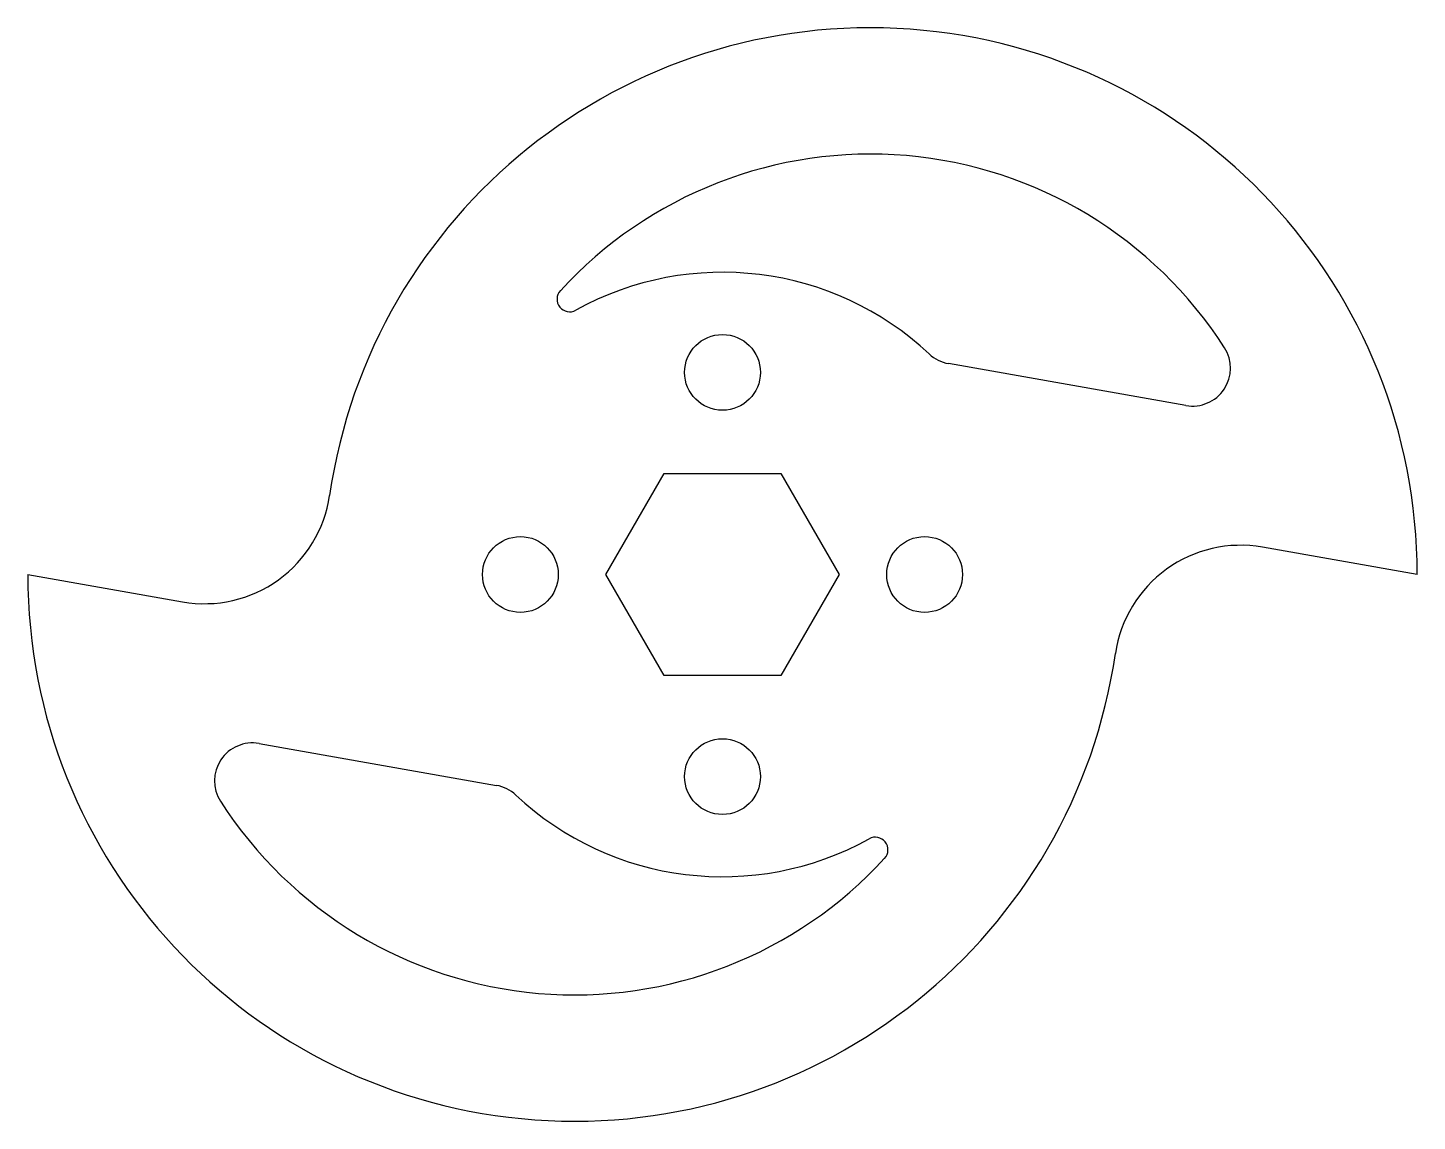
# Model space of a CAD drawing. Header units: millimetres. Extents: x -87.5 to -32.5, y 3.4 to 46.6.
import ezdxf

# ---------------------------------------------------------------- set-up
doc = ezdxf.new("R2010")
doc.units = ezdxf.units.MM

msp = doc.modelspace()

# ---------------------------------------------------------------- linework, layer by layer
at = {"color": 7, "linetype": 'Continuous', "lineweight": 25}
for p, q in [((-41.653, 31.691), (-51.056, 33.349)), ((-64.619, 25), (-62.309, 29)), ((-62.309, 29), (-57.691, 29)), ((-57.691, 29), (-55.381, 25)), ((-32.5, 25), (-38.628, 26.08)), ((-87.5, 25), (-81.372, 23.92)), ((-62.309, 21), (-64.619, 25)), ((-55.381, 25), (-57.691, 21)), ((-57.691, 21), (-62.309, 21)), ((-78.347, 18.309), (-68.944, 16.651))]:
    msp.add_line(p, q, dxfattribs=at)
for centre in [(-60, 33), (-68, 25), (-52, 25), (-60, 17)]:
    msp.add_circle(centre, 1.5, dxfattribs=at)
for centre, radius, start, end in [((-54.141, 25), 21.641, 0, 171.705), ((-54.141, 25), 16.641, 32.6469, 137.5356), ((-60, 25), 11.964, 46.8721, 119.0333), ((-66.049, 35.898), 0.5, 137.5356, 299.0333), ((-50.796, 34.826), 1.5, 226.8721, 260), ((-41.392, 33.168), 1.5, 260, 32.6469), ((-80.504, 28.844), 5, 260, 351.705), ((-39.496, 21.156), 5, 80, 171.705), ((-65.859, 25), 21.641, 180, 351.705), ((-78.608, 16.832), 1.5, 80, 212.6469), ((-69.204, 15.174), 1.5, 46.8721, 80), ((-65.859, 25), 16.641, 212.6469, 317.5356), ((-60, 25), 11.964, 226.8721, 299.0333), ((-53.951, 14.102), 0.5, 317.5356, 119.0333)]:
    msp.add_arc(centre, radius, start, end, dxfattribs=at)

doc.saveas('drawing.dxf')
